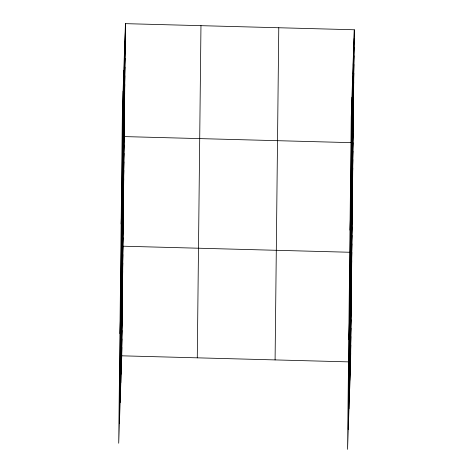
<?xml version="1.0" encoding="UTF-8"?>
<svg xmlns="http://www.w3.org/2000/svg" width="473" height="473" viewBox="0 0 473 473"><rect width="100%" height="100%" fill="white"/><g stroke="black" fill="none" stroke-linecap="round" stroke-linejoin="round"><path stroke-width="0.71" d="M119.403 423.264L123.092 91.1M120.124 402.694L123.808 70.53M120.822 382.728L124.505 50.564M125.446 23.65L122.395 111.072L118.705 443.236L121.762 355.814L125.446 23.65L354.295 29.764L350.605 361.928L347.554 449.35L351.238 117.186L354.295 29.764M197.276 357.83L200.966 25.666M275.085 359.912L278.774 27.747M348.252 429.383L351.936 97.219M348.968 408.808L352.657 76.644M349.665 388.841L353.355 56.677M124.411 59.249L125.351 32.335M124.31 67.935L125.25 41.027M124.216 76.626L125.156 49.712M124.121 85.311L125.061 58.398M124.027 93.997L124.961 67.089M123.926 102.688L124.866 75.775M123.831 111.374L124.771 84.46M123.737 120.059L124.677 93.151M123.636 128.745L124.576 101.837M123.542 137.436L124.482 110.522M123.447 146.122L124.387 119.214M123.347 154.807L124.287 127.899M121.141 224.007L124.192 136.585L350.883 142.645M123.157 171.93L124.097 145.016M123.063 180.361L124.003 153.447M122.974 188.792L123.914 161.878M122.879 197.223L123.82 170.315M122.785 205.654L123.725 178.747M122.69 214.086L123.63 187.178M122.596 222.523L123.536 195.609M122.501 230.954L123.441 204.04M122.412 239.385L123.352 212.472M122.318 247.817L123.258 220.903M122.223 256.248L123.163 229.334M122.129 264.679L123.069 237.765M119.923 333.619L122.974 246.202L351.823 252.316L348.772 339.738M121.945 281.541L122.879 254.634M121.851 289.973L122.791 263.065M121.756 298.404L122.696 271.496M121.662 306.841L122.602 279.927M121.567 315.272L122.507 288.359M121.472 323.703L122.412 296.79M121.384 332.135L122.318 305.221M121.289 340.566L122.229 313.652M121.194 348.997L122.135 322.083M121.1 357.428L122.04 330.521M121.005 365.86L121.945 338.952M120.911 374.291L121.851 347.383M353.26 65.363L354.194 38.455M353.16 74.054L354.1 47.14M353.065 82.74L354.005 55.826M352.97 91.425L353.91 64.517M352.87 100.116L353.81 73.203M352.775 108.802L353.715 81.888M352.681 117.487L353.621 90.579M352.58 126.179L353.52 99.265M352.486 134.864L353.426 107.95M352.391 143.55L353.331 116.642M352.29 152.241L353.23 125.327M352.196 160.926L353.136 134.013M349.985 230.12L353.041 142.704M352.007 178.043L352.947 151.135M351.912 186.474L352.852 159.567M351.817 194.911L352.757 167.998M351.729 203.343L352.663 176.429M351.634 211.774L352.574 184.86M351.54 220.205L352.48 193.291M351.445 228.636L352.385 201.723M351.35 237.068L352.29 210.154M351.256 245.499L352.196 218.591M351.167 253.93L352.107 227.022M351.072 262.361L352.013 235.453M350.978 270.793L351.918 243.885M350.789 287.661L351.729 260.747M350.694 296.092L351.634 269.178M350.605 304.523L351.545 277.61M350.511 312.955L351.451 286.041M350.416 321.386L351.356 294.472M350.322 329.817L351.262 302.909M350.227 338.248L351.167 311.34M350.132 346.679L351.072 319.772M350.044 355.117L350.984 328.203M349.949 363.548L350.889 336.634M349.854 371.979L350.795 345.065M349.76 380.41L350.7 353.497M121.762 355.814L350.605 361.928"/></g></svg>
